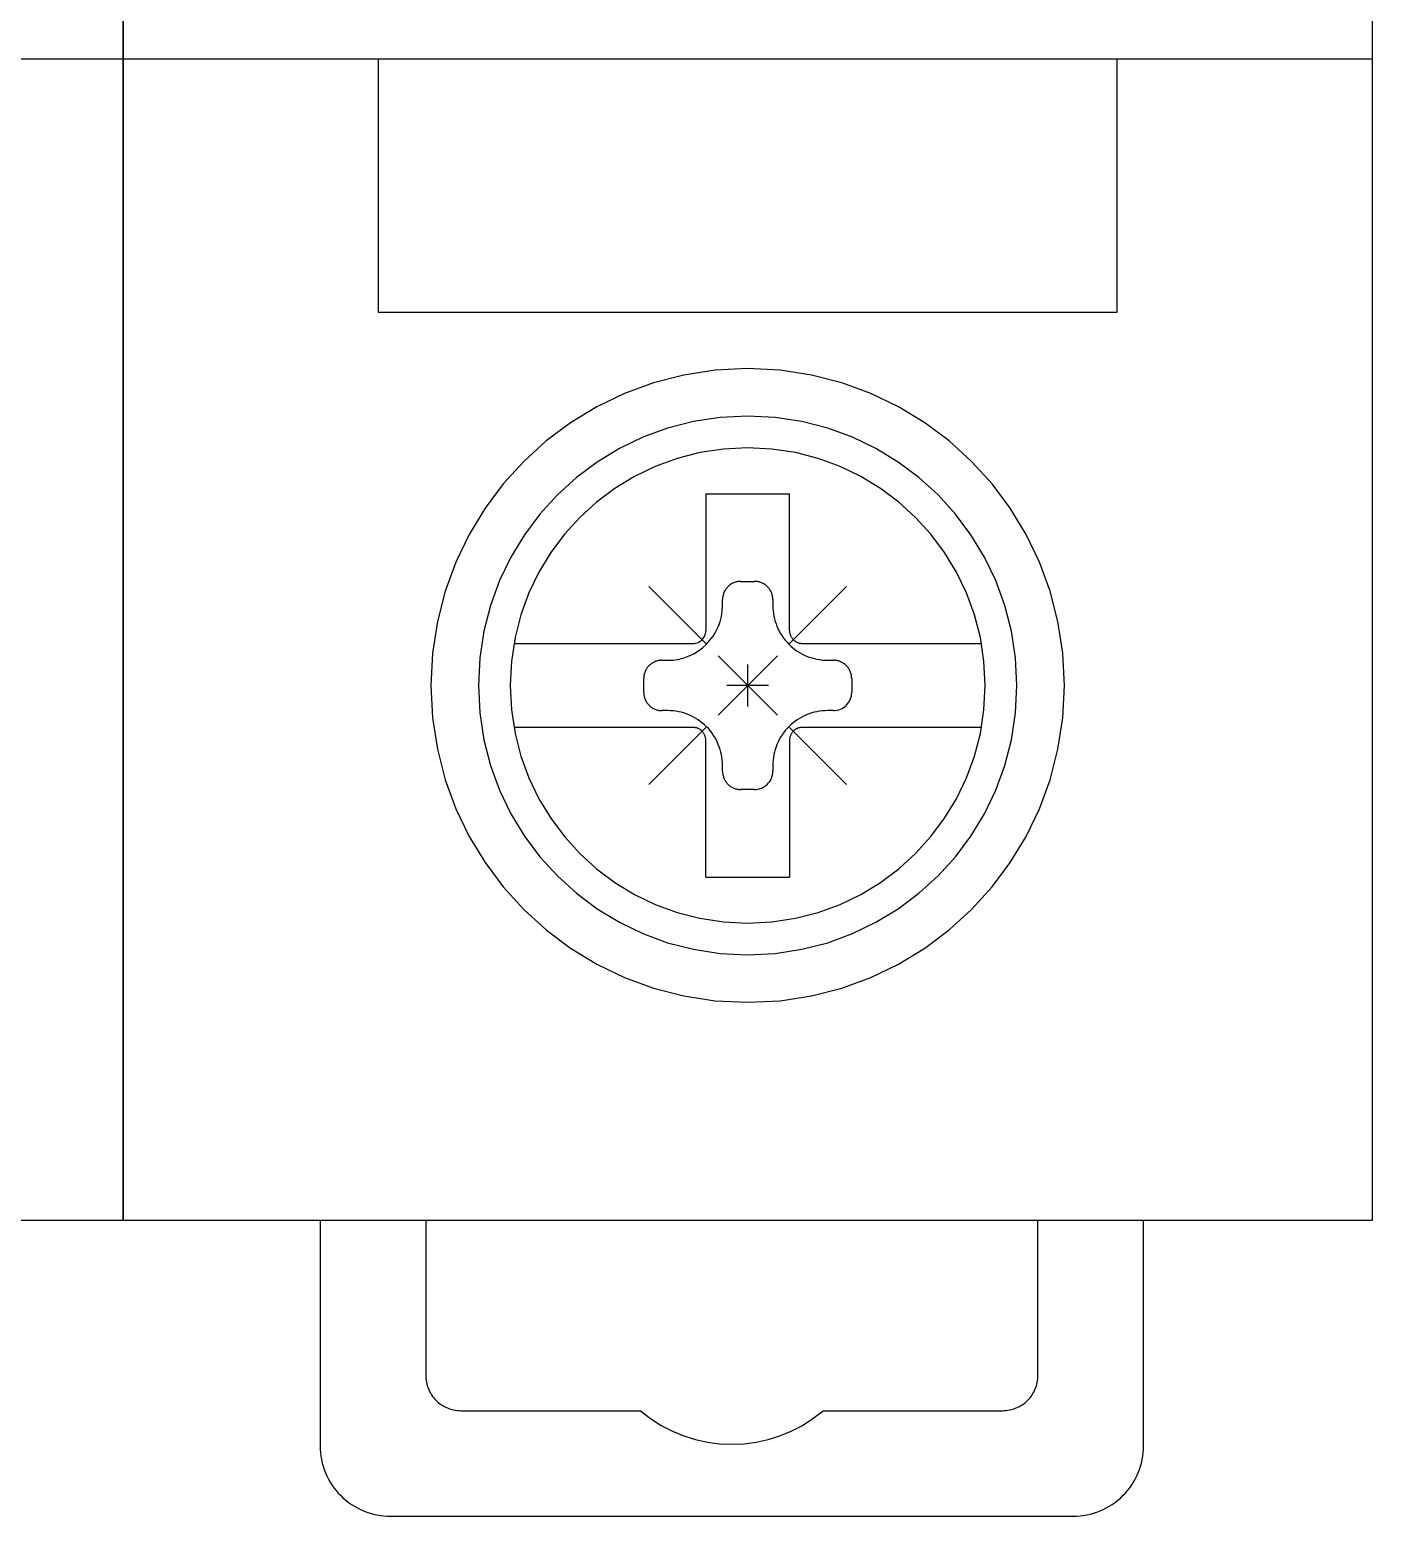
# Model space of a CAD drawing. Header units: millimetres. Extents: x 173893 to 258446, y -176540 to -123824.
# Drawn here: x 199036.59 to 199055.91, y -139324.39 to -139303.02 of the extents above; entities that cross this region are included whole.
import ezdxf

# ---------------------------------------------------------------- set-up
doc = ezdxf.new("R2010")
doc.units = ezdxf.units.MM
doc.header["$LTSCALE"] = 3

msp = doc.modelspace()

# ---------------------------------------------------------------- linework, layer by layer
for p, q in [((199037.937, -139240.659), (199037.937, -139320.141)), ((199037.937, -139320.141), (199037.937, -139240.659)), ((199055.909, -139240.659), (199055.909, -139320.141)), ((199019.965, -139303.435), (199037.937, -139303.435)), ((199037.937, -139303.435), (199055.909, -139303.435)), ((199041.608, -139303.435), (199041.608, -139307.08)), ((199052.239, -139307.08), (199052.239, -139303.435)), ((199041.608, -139307.08), (199052.239, -139307.08)), ((199046.005, -139307.982), (199045.568, -139308.094)), ((199046.457, -139307.913), (199046.005, -139307.982)), ((199046.923, -139307.89), (199046.457, -139307.913)), ((199047.389, -139307.913), (199046.923, -139307.89)), ((199046.923, -139307.89), (199046.923, -139307.89)), ((199047.842, -139307.982), (199047.389, -139307.913)), ((199048.278, -139308.094), (199047.842, -139307.982)), ((199045.568, -139308.094), (199045.15, -139308.248)), ((199048.697, -139308.248), (199048.278, -139308.094)), ((199044.751, -139308.439), (199044.376, -139308.668)), ((199045.15, -139308.248), (199044.751, -139308.439)), ((199049.095, -139308.439), (199048.697, -139308.248)), ((199049.471, -139308.668), (199049.095, -139308.439)), ((199046.143, -139308.652), (199045.772, -139308.747)), ((199046.527, -139308.593), (199046.143, -139308.652)), ((199046.923, -139308.573), (199046.527, -139308.593)), ((199047.319, -139308.593), (199046.923, -139308.573)), ((199046.923, -139308.573), (199046.923, -139308.573)), ((199047.704, -139308.652), (199047.319, -139308.593)), ((199048.075, -139308.747), (199047.704, -139308.652)), ((199044.376, -139308.668), (199044.025, -139308.93)), ((199045.772, -139308.747), (199045.416, -139308.877)), ((199048.431, -139308.877), (199048.075, -139308.747)), ((199049.821, -139308.93), (199049.471, -139308.668)), ((199044.025, -139308.93), (199043.702, -139309.224)), ((199045.077, -139309.04), (199044.758, -139309.234)), ((199045.416, -139308.877), (199045.077, -139309.04)), ((199046.574, -139309.046), (199046.234, -139309.098)), ((199046.923, -139309.029), (199046.574, -139309.046)), ((199047.273, -139309.046), (199046.923, -139309.029)), ((199046.923, -139309.029), (199046.923, -139309.029)), ((199047.612, -139309.098), (199047.273, -139309.046)), ((199048.769, -139309.04), (199048.431, -139308.877)), ((199049.088, -139309.234), (199048.769, -139309.04)), ((199050.145, -139309.224), (199049.821, -139308.93)), ((199043.702, -139309.224), (199043.407, -139309.548)), ((199044.758, -139309.234), (199044.46, -139309.457)), ((199045.593, -139309.297), (199045.294, -139309.441)), ((199045.907, -139309.182), (199045.593, -139309.297)), ((199046.234, -139309.098), (199045.907, -139309.182)), ((199047.939, -139309.182), (199047.612, -139309.098)), ((199048.253, -139309.297), (199047.939, -139309.182)), ((199048.552, -139309.441), (199048.253, -139309.297)), ((199049.387, -139309.457), (199049.088, -139309.234)), ((199050.439, -139309.548), (199050.145, -139309.224)), ((199044.46, -139309.457), (199044.185, -139309.707)), ((199045.294, -139309.441), (199045.013, -139309.612)), ((199048.834, -139309.612), (199048.552, -139309.441)), ((199049.662, -139309.707), (199049.387, -139309.457)), ((199043.407, -139309.548), (199043.145, -139309.898)), ((199044.185, -139309.707), (199043.935, -139309.982)), ((199045.013, -139309.612), (199044.749, -139309.809)), ((199046.32, -139309.688), (199046.32, -139311.66)), ((199046.32, -139309.688), (199047.527, -139309.688)), ((199047.527, -139311.66), (199047.527, -139309.688)), ((199049.097, -139309.809), (199048.834, -139309.612)), ((199049.912, -139309.982), (199049.662, -139309.707)), ((199050.701, -139309.898), (199050.439, -139309.548)), ((199043.145, -139309.898), (199042.917, -139310.274)), ((199044.749, -139309.809), (199044.507, -139310.03)), ((199049.34, -139310.03), (199049.097, -139309.809)), ((199050.93, -139310.274), (199050.701, -139309.898)), ((199043.935, -139309.982), (199043.712, -139310.28)), ((199044.507, -139310.03), (199044.286, -139310.272)), ((199049.56, -139310.272), (199049.34, -139310.03)), ((199050.135, -139310.28), (199049.912, -139309.982)), ((199042.917, -139310.274), (199042.725, -139310.672)), ((199043.712, -139310.28), (199043.518, -139310.6)), ((199044.286, -139310.272), (199044.09, -139310.535)), ((199049.757, -139310.535), (199049.56, -139310.272)), ((199050.329, -139310.6), (199050.135, -139310.28)), ((199051.122, -139310.672), (199050.93, -139310.274)), ((199044.09, -139310.535), (199043.918, -139310.817)), ((199049.928, -139310.817), (199049.757, -139310.535)), ((199042.725, -139310.672), (199042.572, -139311.091)), ((199043.518, -139310.6), (199043.355, -139310.938)), ((199050.492, -139310.938), (199050.329, -139310.6)), ((199051.275, -139311.091), (199051.122, -139310.672)), ((199043.355, -139310.938), (199043.224, -139311.294)), ((199043.918, -139310.817), (199043.775, -139311.116)), ((199046.668, -139311.001), (199046.657, -139311.009)), ((199046.678, -139310.993), (199046.668, -139311.001)), ((199046.689, -139310.986), (199046.678, -139310.993)), ((199046.7, -139310.98), (199046.689, -139310.986)), ((199046.712, -139310.974), (199046.7, -139310.98)), ((199046.723, -139310.969), (199046.712, -139310.974)), ((199046.735, -139310.964), (199046.723, -139310.969)), ((199046.747, -139310.961), (199046.735, -139310.964)), ((199046.76, -139310.957), (199046.747, -139310.961)), ((199046.772, -139310.954), (199046.76, -139310.957)), ((199046.785, -139310.952), (199046.772, -139310.954)), ((199046.798, -139310.951), (199046.785, -139310.952)), ((199046.811, -139310.95), (199046.798, -139310.951)), ((199046.824, -139310.949), (199046.811, -139310.95)), ((199046.824, -139310.949), (199046.824, -139310.949)), ((199046.824, -139310.949), (199047.023, -139310.949)), ((199047.036, -139310.95), (199047.023, -139310.949)), ((199047.049, -139310.951), (199047.036, -139310.95)), ((199047.062, -139310.952), (199047.049, -139310.951)), ((199047.074, -139310.954), (199047.062, -139310.952)), ((199047.087, -139310.957), (199047.074, -139310.954)), ((199047.099, -139310.961), (199047.087, -139310.957)), ((199047.111, -139310.964), (199047.099, -139310.961)), ((199047.123, -139310.969), (199047.111, -139310.964)), ((199047.135, -139310.974), (199047.123, -139310.969)), ((199047.146, -139310.98), (199047.135, -139310.974)), ((199047.158, -139310.986), (199047.146, -139310.98)), ((199047.169, -139310.993), (199047.158, -139310.986)), ((199047.179, -139311.001), (199047.169, -139310.993)), ((199047.189, -139311.009), (199047.179, -139311.001)), ((199050.072, -139311.116), (199049.928, -139310.817)), ((199050.622, -139311.294), (199050.492, -139310.938)), ((199042.572, -139311.091), (199042.46, -139311.528)), ((199043.775, -139311.116), (199043.66, -139311.43)), ((199045.501, -139311.023), (199046.32, -139311.842)), ((199046.562, -139311.199), (199046.561, -139311.212)), ((199046.561, -139311.296), (199046.561, -139311.212)), ((199046.563, -139311.186), (199046.562, -139311.199)), ((199046.564, -139311.173), (199046.563, -139311.186)), ((199046.566, -139311.16), (199046.564, -139311.173)), ((199046.569, -139311.148), (199046.566, -139311.16)), ((199046.573, -139311.135), (199046.569, -139311.148)), ((199046.576, -139311.123), (199046.573, -139311.135)), ((199046.581, -139311.111), (199046.576, -139311.123)), ((199046.586, -139311.099), (199046.581, -139311.111)), ((199046.592, -139311.088), (199046.586, -139311.099)), ((199046.598, -139311.077), (199046.592, -139311.088)), ((199046.605, -139311.066), (199046.598, -139311.077)), ((199046.613, -139311.055), (199046.605, -139311.066)), ((199046.621, -139311.045), (199046.613, -139311.055)), ((199046.629, -139311.036), (199046.621, -139311.045)), ((199046.638, -139311.026), (199046.629, -139311.036)), ((199046.648, -139311.017), (199046.638, -139311.026)), ((199046.638, -139311.026), (199046.638, -139311.026)), ((199046.657, -139311.009), (199046.648, -139311.017)), ((199047.199, -139311.017), (199047.189, -139311.009)), ((199047.209, -139311.026), (199047.199, -139311.017)), ((199047.217, -139311.036), (199047.209, -139311.026)), ((199047.209, -139311.026), (199047.209, -139311.026)), ((199047.226, -139311.045), (199047.217, -139311.036)), ((199047.234, -139311.055), (199047.226, -139311.045)), ((199047.241, -139311.066), (199047.234, -139311.055)), ((199047.248, -139311.077), (199047.241, -139311.066)), ((199047.254, -139311.088), (199047.248, -139311.077)), ((199047.26, -139311.099), (199047.254, -139311.088)), ((199047.265, -139311.111), (199047.26, -139311.099)), ((199047.27, -139311.123), (199047.265, -139311.111)), ((199047.274, -139311.135), (199047.27, -139311.123)), ((199047.277, -139311.148), (199047.274, -139311.135)), ((199047.28, -139311.16), (199047.277, -139311.148)), ((199047.282, -139311.173), (199047.28, -139311.16)), ((199047.284, -139311.186), (199047.282, -139311.173)), ((199047.285, -139311.199), (199047.284, -139311.186)), ((199047.285, -139311.212), (199047.285, -139311.199)), ((199047.285, -139311.212), (199047.285, -139311.296)), ((199047.285, -139311.212), (199047.285, -139311.212)), ((199047.527, -139311.842), (199048.346, -139311.023)), ((199050.187, -139311.43), (199050.072, -139311.116)), ((199051.387, -139311.528), (199051.275, -139311.091)), ((199043.224, -139311.294), (199043.129, -139311.665)), ((199043.66, -139311.43), (199043.576, -139311.757)), ((199046.545, -139311.455), (199046.557, -139311.377)), ((199046.557, -139311.377), (199046.561, -139311.296)), ((199047.285, -139311.296), (199047.285, -139311.296)), ((199047.285, -139311.296), (199047.286, -139311.335)), ((199047.286, -139311.335), (199047.289, -139311.374)), ((199047.289, -139311.374), (199047.294, -139311.413)), ((199047.294, -139311.413), (199047.301, -139311.451)), ((199050.271, -139311.757), (199050.187, -139311.43)), ((199050.717, -139311.665), (199050.622, -139311.294)), ((199042.46, -139311.528), (199042.39, -139311.98)), ((199046.466, -139311.672), (199046.499, -139311.603)), ((199046.499, -139311.603), (199046.526, -139311.53)), ((199046.526, -139311.53), (199046.545, -139311.455)), ((199047.301, -139311.451), (199047.309, -139311.488)), ((199047.309, -139311.488), (199047.319, -139311.525)), ((199047.319, -139311.525), (199047.331, -139311.562)), ((199047.331, -139311.562), (199047.345, -139311.598)), ((199047.345, -139311.598), (199047.361, -139311.633)), ((199047.361, -139311.633), (199047.378, -139311.667)), ((199051.456, -139311.98), (199051.387, -139311.528)), ((199043.129, -139311.665), (199043.07, -139312.05)), ((199043.576, -139311.757), (199043.524, -139312.096)), ((199043.56, -139311.842), (199046.138, -139311.842)), ((199046.138, -139311.842), (199046.156, -139311.841)), ((199046.138, -139311.842), (199046.138, -139311.842)), ((199046.156, -139311.841), (199046.174, -139311.839)), ((199046.174, -139311.839), (199046.192, -139311.834)), ((199046.192, -139311.834), (199046.209, -139311.828)), ((199046.209, -139311.828), (199046.224, -139311.82)), ((199046.224, -139311.82), (199046.239, -139311.811)), ((199046.239, -139311.811), (199046.253, -139311.801)), ((199046.253, -139311.801), (199046.267, -139311.789)), ((199046.267, -139311.789), (199046.278, -139311.776)), ((199046.275, -139311.904), (199046.331, -139311.853)), ((199046.278, -139311.776), (199046.289, -139311.762)), ((199046.289, -139311.762), (199046.298, -139311.747)), ((199046.298, -139311.747), (199046.306, -139311.731)), ((199046.306, -139311.731), (199046.312, -139311.714)), ((199046.312, -139311.714), (199046.316, -139311.697)), ((199046.316, -139311.697), (199046.319, -139311.679)), ((199046.319, -139311.679), (199046.32, -139311.66)), ((199046.331, -139311.853), (199046.381, -139311.797)), ((199046.381, -139311.797), (199046.427, -139311.737)), ((199046.427, -139311.737), (199046.466, -139311.672)), ((199047.378, -139311.667), (199047.397, -139311.7)), ((199047.397, -139311.7), (199047.418, -139311.733)), ((199047.418, -139311.733), (199047.44, -139311.765)), ((199047.44, -139311.765), (199047.464, -139311.795)), ((199047.464, -139311.795), (199047.489, -139311.825)), ((199047.489, -139311.825), (199047.516, -139311.853)), ((199047.516, -139311.853), (199047.516, -139311.853)), ((199047.516, -139311.853), (199047.544, -139311.88)), ((199047.527, -139311.66), (199047.527, -139311.66)), ((199047.527, -139311.66), (199047.527, -139311.669)), ((199047.527, -139311.669), (199047.527, -139311.678)), ((199047.527, -139311.678), (199047.528, -139311.687)), ((199047.528, -139311.687), (199047.53, -139311.696)), ((199047.53, -139311.696), (199047.532, -139311.704)), ((199047.532, -139311.704), (199047.534, -139311.713)), ((199047.534, -139311.713), (199047.537, -139311.721)), ((199047.537, -139311.721), (199047.54, -139311.73)), ((199047.54, -139311.73), (199047.544, -139311.738)), ((199047.544, -139311.738), (199047.548, -139311.746)), ((199047.548, -139311.746), (199047.552, -139311.753)), ((199047.552, -139311.753), (199047.557, -139311.761)), ((199047.557, -139311.761), (199047.562, -139311.768)), ((199047.562, -139311.768), (199047.568, -139311.775)), ((199047.568, -139311.775), (199047.574, -139311.782)), ((199047.574, -139311.782), (199047.58, -139311.789)), ((199047.58, -139311.789), (199047.58, -139311.789)), ((199047.58, -139311.789), (199047.586, -139311.795)), ((199047.586, -139311.795), (199047.593, -139311.801)), ((199047.593, -139311.801), (199047.6, -139311.806)), ((199047.6, -139311.806), (199047.608, -139311.812)), ((199047.608, -139311.812), (199047.615, -139311.816)), ((199047.615, -139311.816), (199047.623, -139311.821)), ((199047.623, -139311.821), (199047.631, -139311.825)), ((199047.631, -139311.825), (199047.639, -139311.828)), ((199047.639, -139311.828), (199047.647, -139311.832)), ((199047.647, -139311.832), (199047.656, -139311.834)), ((199047.656, -139311.834), (199047.664, -139311.837)), ((199047.664, -139311.837), (199047.673, -139311.839)), ((199047.673, -139311.839), (199047.682, -139311.84)), ((199047.682, -139311.84), (199047.691, -139311.841)), ((199047.691, -139311.841), (199047.7, -139311.842)), ((199047.7, -139311.842), (199047.709, -139311.842)), ((199047.709, -139311.842), (199050.287, -139311.842)), ((199050.323, -139312.096), (199050.271, -139311.757)), ((199050.776, -139312.05), (199050.717, -139311.665)), ((199042.39, -139311.98), (199042.367, -139312.446)), ((199043.07, -139312.05), (199043.051, -139312.446)), ((199045.854, -139312.08), (199045.933, -139312.068)), ((199045.933, -139312.068), (199046.008, -139312.048)), ((199046.008, -139312.048), (199046.08, -139312.022)), ((199046.08, -139312.022), (199046.149, -139311.989)), ((199046.149, -139311.989), (199046.214, -139311.949)), ((199046.214, -139311.949), (199046.275, -139311.904)), ((199046.497, -139312.873), (199047.35, -139312.019)), ((199046.497, -139312.019), (199047.35, -139312.873)), ((199047.544, -139311.88), (199047.574, -139311.905)), ((199047.574, -139311.905), (199047.604, -139311.929)), ((199047.604, -139311.929), (199047.636, -139311.951)), ((199047.636, -139311.951), (199047.668, -139311.972)), ((199047.668, -139311.972), (199047.702, -139311.991)), ((199047.702, -139311.991), (199047.736, -139312.008)), ((199047.736, -139312.008), (199047.771, -139312.024)), ((199047.771, -139312.024), (199047.807, -139312.038)), ((199047.807, -139312.038), (199047.844, -139312.05)), ((199047.844, -139312.05), (199047.881, -139312.06)), ((199047.881, -139312.06), (199047.918, -139312.068)), ((199047.918, -139312.068), (199047.956, -139312.075)), ((199047.956, -139312.075), (199047.995, -139312.08)), ((199050.796, -139312.446), (199050.776, -139312.05)), ((199051.48, -139312.446), (199051.456, -139311.98)), ((199043.524, -139312.096), (199043.506, -139312.446)), ((199045.435, -139312.282), (199045.432, -139312.295)), ((199045.438, -139312.27), (199045.435, -139312.282)), ((199045.442, -139312.258), (199045.438, -139312.27)), ((199045.447, -139312.246), (199045.442, -139312.258)), ((199045.452, -139312.234), (199045.447, -139312.246)), ((199045.458, -139312.222), (199045.452, -139312.234)), ((199045.464, -139312.211), (199045.458, -139312.222)), ((199045.471, -139312.2), (199045.464, -139312.211)), ((199045.478, -139312.19), (199045.471, -139312.2)), ((199045.486, -139312.18), (199045.478, -139312.19)), ((199045.495, -139312.17), (199045.486, -139312.18)), ((199045.504, -139312.161), (199045.495, -139312.17)), ((199045.513, -139312.152), (199045.504, -139312.161)), ((199045.504, -139312.161), (199045.504, -139312.161)), ((199045.523, -139312.143), (199045.513, -139312.152)), ((199045.533, -139312.135), (199045.523, -139312.143)), ((199045.544, -139312.128), (199045.533, -139312.135)), ((199045.554, -139312.121), (199045.544, -139312.128)), ((199045.565, -139312.114), (199045.554, -139312.121)), ((199045.577, -139312.109), (199045.565, -139312.114)), ((199045.589, -139312.104), (199045.577, -139312.109)), ((199045.601, -139312.099), (199045.589, -139312.104)), ((199045.613, -139312.095), (199045.601, -139312.099)), ((199045.625, -139312.091), (199045.613, -139312.095)), ((199045.638, -139312.089), (199045.625, -139312.091)), ((199045.65, -139312.086), (199045.638, -139312.089)), ((199045.663, -139312.085), (199045.65, -139312.086)), ((199045.676, -139312.084), (199045.663, -139312.085)), ((199045.689, -139312.084), (199045.676, -139312.084)), ((199045.689, -139312.084), (199045.774, -139312.084)), ((199045.689, -139312.084), (199045.689, -139312.084)), ((199045.774, -139312.084), (199045.854, -139312.08)), ((199045.774, -139312.084), (199045.774, -139312.084)), ((199046.923, -139312.144), (199046.923, -139312.748)), ((199047.995, -139312.08), (199048.034, -139312.083)), ((199048.034, -139312.083), (199048.073, -139312.084)), ((199048.073, -139312.084), (199048.157, -139312.084)), ((199048.17, -139312.084), (199048.157, -139312.084)), ((199048.183, -139312.085), (199048.17, -139312.084)), ((199048.196, -139312.086), (199048.183, -139312.085)), ((199048.209, -139312.089), (199048.196, -139312.086)), ((199048.221, -139312.091), (199048.209, -139312.089)), ((199048.234, -139312.095), (199048.221, -139312.091)), ((199048.246, -139312.099), (199048.234, -139312.095)), ((199048.258, -139312.104), (199048.246, -139312.099)), ((199048.269, -139312.109), (199048.258, -139312.104)), ((199048.281, -139312.114), (199048.269, -139312.109)), ((199048.292, -139312.121), (199048.281, -139312.114)), ((199048.303, -139312.128), (199048.292, -139312.121)), ((199048.313, -139312.135), (199048.303, -139312.128)), ((199048.324, -139312.143), (199048.313, -139312.135)), ((199048.334, -139312.152), (199048.324, -139312.143)), ((199048.343, -139312.161), (199048.334, -139312.152)), ((199048.352, -139312.17), (199048.343, -139312.161)), ((199048.343, -139312.161), (199048.343, -139312.161)), ((199048.36, -139312.18), (199048.352, -139312.17)), ((199048.368, -139312.19), (199048.36, -139312.18)), ((199048.376, -139312.2), (199048.368, -139312.19)), ((199048.383, -139312.211), (199048.376, -139312.2)), ((199048.389, -139312.222), (199048.383, -139312.211)), ((199048.395, -139312.234), (199048.389, -139312.222)), ((199048.4, -139312.246), (199048.395, -139312.234)), ((199048.404, -139312.258), (199048.4, -139312.246)), ((199048.408, -139312.27), (199048.404, -139312.258)), ((199048.412, -139312.282), (199048.408, -139312.27)), ((199048.415, -139312.295), (199048.412, -139312.282)), ((199050.341, -139312.446), (199050.323, -139312.096)), ((199042.367, -139312.446), (199042.367, -139312.446)), ((199042.367, -139312.446), (199042.39, -139312.912)), ((199043.051, -139312.446), (199043.051, -139312.446)), ((199043.051, -139312.446), (199043.07, -139312.842)), ((199043.506, -139312.446), (199043.506, -139312.446)), ((199043.506, -139312.446), (199043.524, -139312.795)), ((199045.428, -139312.32), (199045.427, -139312.333)), ((199045.427, -139312.333), (199045.427, -139312.346)), ((199045.427, -139312.546), (199045.427, -139312.346)), ((199045.43, -139312.307), (199045.428, -139312.32)), ((199045.432, -139312.295), (199045.43, -139312.307)), ((199047.225, -139312.446), (199046.622, -139312.446)), ((199048.417, -139312.307), (199048.415, -139312.295)), ((199048.419, -139312.32), (199048.417, -139312.307)), ((199048.419, -139312.333), (199048.419, -139312.32)), ((199048.42, -139312.346), (199048.419, -139312.333)), ((199048.42, -139312.346), (199048.42, -139312.346)), ((199048.42, -139312.346), (199048.42, -139312.546)), ((199050.323, -139312.795), (199050.341, -139312.446)), ((199050.341, -139312.446), (199050.341, -139312.446)), ((199050.776, -139312.842), (199050.796, -139312.446)), ((199050.796, -139312.446), (199050.796, -139312.446)), ((199051.456, -139312.912), (199051.48, -139312.446)), ((199051.48, -139312.446), (199051.48, -139312.446)), ((199045.427, -139312.546), (199045.427, -139312.546)), ((199045.427, -139312.546), (199045.427, -139312.559)), ((199045.427, -139312.559), (199045.428, -139312.572)), ((199045.428, -139312.572), (199045.43, -139312.584)), ((199045.43, -139312.584), (199045.432, -139312.597)), ((199045.432, -139312.597), (199045.435, -139312.609)), ((199045.435, -139312.609), (199045.438, -139312.622)), ((199045.438, -139312.622), (199045.442, -139312.634)), ((199045.442, -139312.634), (199045.447, -139312.646)), ((199045.447, -139312.646), (199045.452, -139312.658)), ((199045.452, -139312.658), (199045.458, -139312.669)), ((199045.458, -139312.669), (199045.464, -139312.68)), ((199045.464, -139312.68), (199045.471, -139312.691)), ((199045.471, -139312.691), (199045.478, -139312.702)), ((199045.478, -139312.702), (199045.486, -139312.712)), ((199045.486, -139312.712), (199045.495, -139312.722)), ((199048.343, -139312.731), (199048.36, -139312.712)), ((199048.36, -139312.712), (199048.375, -139312.692)), ((199048.375, -139312.692), (199048.388, -139312.671)), ((199048.388, -139312.671), (199048.399, -139312.648)), ((199048.399, -139312.648), (199048.408, -139312.624)), ((199048.408, -139312.624), (199048.415, -139312.598)), ((199048.415, -139312.598), (199048.418, -139312.572)), ((199048.418, -139312.572), (199048.42, -139312.546)), ((199042.39, -139312.912), (199042.459, -139313.364)), ((199043.07, -139312.842), (199043.129, -139313.226)), ((199043.524, -139312.795), (199043.576, -139313.135)), ((199045.495, -139312.722), (199045.504, -139312.731)), ((199045.504, -139312.731), (199045.504, -139312.731)), ((199045.504, -139312.731), (199045.513, -139312.74)), ((199045.513, -139312.74), (199045.523, -139312.749)), ((199045.523, -139312.749), (199045.533, -139312.756)), ((199045.533, -139312.756), (199045.544, -139312.764)), ((199045.544, -139312.764), (199045.554, -139312.771)), ((199045.554, -139312.771), (199045.565, -139312.777)), ((199045.565, -139312.777), (199045.577, -139312.783)), ((199045.577, -139312.783), (199045.589, -139312.788)), ((199045.589, -139312.788), (199045.601, -139312.793)), ((199045.601, -139312.793), (199045.613, -139312.797)), ((199045.613, -139312.797), (199045.625, -139312.8)), ((199045.625, -139312.8), (199045.638, -139312.803)), ((199045.638, -139312.803), (199045.65, -139312.805)), ((199045.65, -139312.805), (199045.663, -139312.807)), ((199045.663, -139312.807), (199045.676, -139312.808)), ((199045.676, -139312.808), (199045.689, -139312.808)), ((199045.774, -139312.808), (199045.689, -139312.808)), ((199045.813, -139312.809), (199045.774, -139312.808)), ((199045.852, -139312.812), (199045.813, -139312.809)), ((199045.89, -139312.817), (199045.852, -139312.812)), ((199045.928, -139312.823), (199045.89, -139312.817)), ((199045.966, -139312.832), (199045.928, -139312.823)), ((199046.003, -139312.842), (199045.966, -139312.832)), ((199046.039, -139312.854), (199046.003, -139312.842)), ((199046.075, -139312.868), (199046.039, -139312.854)), ((199046.11, -139312.883), (199046.075, -139312.868)), ((199046.145, -139312.901), (199046.11, -139312.883)), ((199046.178, -139312.92), (199046.145, -139312.901)), ((199046.211, -139312.94), (199046.178, -139312.92)), ((199047.668, -139312.92), (199047.636, -139312.94)), ((199047.702, -139312.901), (199047.668, -139312.92)), ((199047.736, -139312.883), (199047.702, -139312.901)), ((199047.771, -139312.868), (199047.736, -139312.883)), ((199047.807, -139312.854), (199047.771, -139312.868)), ((199047.844, -139312.842), (199047.807, -139312.854)), ((199047.881, -139312.832), (199047.844, -139312.842)), ((199047.918, -139312.823), (199047.881, -139312.832)), ((199047.956, -139312.817), (199047.918, -139312.823)), ((199047.995, -139312.812), (199047.956, -139312.817)), ((199048.034, -139312.809), (199047.995, -139312.812)), ((199048.073, -139312.808), (199048.034, -139312.809)), ((199048.157, -139312.808), (199048.073, -139312.808)), ((199048.073, -139312.808), (199048.073, -139312.808)), ((199048.157, -139312.808), (199048.184, -139312.807)), ((199048.157, -139312.808), (199048.157, -139312.808)), ((199048.184, -139312.807), (199048.21, -139312.803)), ((199048.21, -139312.803), (199048.235, -139312.796)), ((199048.235, -139312.796), (199048.26, -139312.787)), ((199048.26, -139312.787), (199048.282, -139312.776)), ((199048.282, -139312.776), (199048.304, -139312.763)), ((199048.304, -139312.763), (199048.324, -139312.748)), ((199048.324, -139312.748), (199048.343, -139312.731)), ((199050.271, -139313.135), (199050.323, -139312.795)), ((199050.717, -139313.226), (199050.776, -139312.842)), ((199051.387, -139313.364), (199051.456, -139312.912)), ((199046.138, -139313.05), (199043.56, -139313.05)), ((199043.576, -139313.135), (199043.66, -139313.462)), ((199045.501, -139313.869), (199046.32, -139313.05)), ((199046.147, -139313.05), (199046.138, -139313.05)), ((199046.156, -139313.05), (199046.147, -139313.05)), ((199046.164, -139313.051), (199046.156, -139313.05)), ((199046.173, -139313.053), (199046.164, -139313.051)), ((199046.182, -139313.055), (199046.173, -139313.053)), ((199046.191, -139313.057), (199046.182, -139313.055)), ((199046.199, -139313.06), (199046.191, -139313.057)), ((199046.207, -139313.063), (199046.199, -139313.06)), ((199046.215, -139313.067), (199046.207, -139313.063)), ((199046.242, -139312.962), (199046.211, -139312.94)), ((199046.223, -139313.071), (199046.215, -139313.067)), ((199046.231, -139313.075), (199046.223, -139313.071)), ((199046.239, -139313.08), (199046.231, -139313.075)), ((199046.246, -139313.085), (199046.239, -139313.08)), ((199046.273, -139312.986), (199046.242, -139312.962)), ((199046.253, -139313.091), (199046.246, -139313.085)), ((199046.26, -139313.097), (199046.253, -139313.091)), ((199046.267, -139313.103), (199046.26, -139313.097)), ((199046.273, -139313.109), (199046.267, -139313.103)), ((199046.267, -139313.103), (199046.267, -139313.103)), ((199046.302, -139313.012), (199046.273, -139312.986)), ((199046.279, -139313.116), (199046.273, -139313.109)), ((199046.284, -139313.123), (199046.279, -139313.116)), ((199046.289, -139313.131), (199046.284, -139313.123)), ((199046.294, -139313.138), (199046.289, -139313.131)), ((199046.298, -139313.146), (199046.294, -139313.138)), ((199046.331, -139313.039), (199046.302, -139313.012)), ((199046.358, -139313.067), (199046.331, -139313.039)), ((199046.331, -139313.039), (199046.331, -139313.039)), ((199046.383, -139313.096), (199046.358, -139313.067)), ((199046.407, -139313.127), (199046.383, -139313.096)), ((199046.429, -139313.159), (199046.407, -139313.127)), ((199047.44, -139313.127), (199047.418, -139313.159)), ((199047.464, -139313.096), (199047.44, -139313.127)), ((199047.489, -139313.067), (199047.464, -139313.096)), ((199047.516, -139313.039), (199047.489, -139313.067)), ((199047.544, -139313.012), (199047.516, -139313.039)), ((199047.516, -139313.039), (199047.516, -139313.039)), ((199047.527, -139313.05), (199048.346, -139313.869)), ((199047.574, -139312.986), (199047.544, -139313.012)), ((199047.552, -139313.138), (199047.548, -139313.146)), ((199047.557, -139313.131), (199047.552, -139313.138)), ((199047.562, -139313.123), (199047.557, -139313.131)), ((199047.568, -139313.116), (199047.562, -139313.123)), ((199047.574, -139313.109), (199047.568, -139313.116)), ((199047.604, -139312.962), (199047.574, -139312.986)), ((199047.58, -139313.103), (199047.574, -139313.109)), ((199047.586, -139313.097), (199047.58, -139313.103)), ((199047.58, -139313.103), (199047.58, -139313.103)), ((199047.593, -139313.091), (199047.586, -139313.097)), ((199047.6, -139313.085), (199047.593, -139313.091)), ((199047.608, -139313.08), (199047.6, -139313.085)), ((199047.636, -139312.94), (199047.604, -139312.962)), ((199047.615, -139313.075), (199047.608, -139313.08)), ((199047.623, -139313.071), (199047.615, -139313.075)), ((199047.631, -139313.067), (199047.623, -139313.071)), ((199047.639, -139313.063), (199047.631, -139313.067)), ((199047.647, -139313.06), (199047.639, -139313.063)), ((199047.656, -139313.057), (199047.647, -139313.06)), ((199047.664, -139313.055), (199047.656, -139313.057)), ((199047.673, -139313.053), (199047.664, -139313.055)), ((199047.682, -139313.051), (199047.673, -139313.053)), ((199047.691, -139313.05), (199047.682, -139313.051)), ((199047.7, -139313.05), (199047.691, -139313.05)), ((199047.709, -139313.05), (199047.7, -139313.05)), ((199047.709, -139313.05), (199047.709, -139313.05)), ((199050.287, -139313.05), (199047.709, -139313.05)), ((199050.187, -139313.462), (199050.271, -139313.135)), ((199043.129, -139313.226), (199043.224, -139313.597)), ((199046.302, -139313.154), (199046.298, -139313.146)), ((199046.306, -139313.162), (199046.302, -139313.154)), ((199046.309, -139313.17), (199046.306, -139313.162)), ((199046.312, -139313.179), (199046.309, -139313.17)), ((199046.314, -139313.187), (199046.312, -139313.179)), ((199046.316, -139313.196), (199046.314, -139313.187)), ((199046.318, -139313.205), (199046.316, -139313.196)), ((199046.319, -139313.214), (199046.318, -139313.205)), ((199046.32, -139313.223), (199046.319, -139313.214)), ((199046.32, -139313.232), (199046.32, -139313.223)), ((199046.32, -139313.232), (199046.32, -139313.232)), ((199046.32, -139315.204), (199046.32, -139313.232)), ((199046.45, -139313.191), (199046.429, -139313.159)), ((199046.468, -139313.225), (199046.45, -139313.191)), ((199046.486, -139313.259), (199046.468, -139313.225)), ((199046.501, -139313.294), (199046.486, -139313.259)), ((199046.515, -139313.33), (199046.501, -139313.294)), ((199046.527, -139313.366), (199046.515, -139313.33)), ((199047.331, -139313.33), (199047.319, -139313.366)), ((199047.345, -139313.294), (199047.331, -139313.33)), ((199047.361, -139313.259), (199047.345, -139313.294)), ((199047.378, -139313.225), (199047.361, -139313.259)), ((199047.397, -139313.191), (199047.378, -139313.225)), ((199047.418, -139313.159), (199047.397, -139313.191)), ((199047.528, -139313.205), (199047.527, -139313.214)), ((199047.527, -139313.214), (199047.527, -139313.223)), ((199047.527, -139313.223), (199047.527, -139313.232)), ((199047.527, -139313.232), (199047.527, -139315.204)), ((199047.53, -139313.196), (199047.528, -139313.205)), ((199047.532, -139313.187), (199047.53, -139313.196)), ((199047.534, -139313.179), (199047.532, -139313.187)), ((199047.537, -139313.17), (199047.534, -139313.179)), ((199047.54, -139313.162), (199047.537, -139313.17)), ((199047.544, -139313.154), (199047.54, -139313.162)), ((199047.548, -139313.146), (199047.544, -139313.154)), ((199050.622, -139313.597), (199050.717, -139313.226)), ((199042.459, -139313.364), (199042.572, -139313.801)), ((199043.66, -139313.462), (199043.775, -139313.776)), ((199046.537, -139313.403), (199046.527, -139313.366)), ((199046.546, -139313.441), (199046.537, -139313.403)), ((199046.553, -139313.479), (199046.546, -139313.441)), ((199046.557, -139313.517), (199046.553, -139313.479)), ((199046.56, -139313.556), (199046.557, -139313.517)), ((199046.561, -139313.595), (199046.56, -139313.556)), ((199047.286, -139313.556), (199047.285, -139313.595)), ((199047.289, -139313.517), (199047.286, -139313.556)), ((199047.294, -139313.479), (199047.289, -139313.517)), ((199047.301, -139313.441), (199047.294, -139313.479)), ((199047.309, -139313.403), (199047.301, -139313.441)), ((199047.319, -139313.366), (199047.309, -139313.403)), ((199050.072, -139313.776), (199050.187, -139313.462)), ((199051.275, -139313.801), (199051.387, -139313.364)), ((199043.224, -139313.597), (199043.355, -139313.953)), ((199043.775, -139313.776), (199043.918, -139314.075)), ((199046.561, -139313.68), (199046.561, -139313.595)), ((199046.561, -139313.595), (199046.561, -139313.595)), ((199046.561, -139313.68), (199046.561, -139313.68)), ((199046.561, -139313.68), (199046.562, -139313.693)), ((199046.562, -139313.693), (199046.563, -139313.706)), ((199046.563, -139313.706), (199046.564, -139313.719)), ((199046.564, -139313.719), (199046.566, -139313.731)), ((199046.566, -139313.731), (199046.569, -139313.744)), ((199046.569, -139313.744), (199046.573, -139313.756)), ((199046.573, -139313.756), (199046.576, -139313.768)), ((199046.576, -139313.768), (199046.581, -139313.78)), ((199046.581, -139313.78), (199046.586, -139313.792)), ((199047.254, -139313.805), (199047.265, -139313.782)), ((199047.265, -139313.782), (199047.273, -139313.758)), ((199047.273, -139313.758), (199047.28, -139313.733)), ((199047.28, -139313.733), (199047.284, -139313.707)), ((199047.284, -139313.707), (199047.285, -139313.68)), ((199047.285, -139313.595), (199047.285, -139313.68)), ((199049.928, -139314.075), (199050.072, -139313.776)), ((199050.492, -139313.953), (199050.622, -139313.597)), ((199042.572, -139313.801), (199042.725, -139314.219)), ((199043.355, -139313.953), (199043.518, -139314.292)), ((199046.586, -139313.792), (199046.592, -139313.803)), ((199046.592, -139313.803), (199046.598, -139313.815)), ((199046.598, -139313.815), (199046.605, -139313.826)), ((199046.605, -139313.826), (199046.613, -139313.836)), ((199046.613, -139313.836), (199046.621, -139313.846)), ((199046.621, -139313.846), (199046.629, -139313.856)), ((199046.629, -139313.856), (199046.638, -139313.866)), ((199046.638, -139313.866), (199046.638, -139313.866)), ((199046.638, -139313.866), (199046.648, -139313.874)), ((199046.648, -139313.874), (199046.657, -139313.883)), ((199046.657, -139313.883), (199046.668, -139313.891)), ((199046.668, -139313.891), (199046.678, -139313.898)), ((199046.678, -139313.898), (199046.689, -139313.905)), ((199046.689, -139313.905), (199046.7, -139313.911)), ((199046.7, -139313.911), (199046.712, -139313.917)), ((199046.712, -139313.917), (199046.723, -139313.922)), ((199046.723, -139313.922), (199046.735, -139313.927)), ((199046.735, -139313.927), (199046.747, -139313.931)), ((199046.747, -139313.931), (199046.76, -139313.934)), ((199046.76, -139313.934), (199046.772, -139313.937)), ((199046.772, -139313.937), (199046.785, -139313.939)), ((199046.785, -139313.939), (199046.798, -139313.941)), ((199046.798, -139313.941), (199046.811, -139313.942)), ((199046.811, -139313.942), (199046.824, -139313.942)), ((199047.023, -139313.942), (199046.824, -139313.942)), ((199047.023, -139313.942), (199047.05, -139313.941)), ((199047.023, -139313.942), (199047.023, -139313.942)), ((199047.05, -139313.941), (199047.076, -139313.937)), ((199047.076, -139313.937), (199047.101, -139313.93)), ((199047.101, -139313.93), (199047.125, -139313.922)), ((199047.125, -139313.922), (199047.148, -139313.911)), ((199047.148, -139313.911), (199047.169, -139313.897)), ((199047.169, -139313.897), (199047.19, -139313.882)), ((199047.19, -139313.882), (199047.208, -139313.866)), ((199047.208, -139313.866), (199047.225, -139313.847)), ((199047.225, -139313.847), (199047.24, -139313.827)), ((199047.24, -139313.827), (199047.254, -139313.805)), ((199050.329, -139314.292), (199050.492, -139313.953)), ((199051.122, -139314.219), (199051.275, -139313.801)), ((199043.918, -139314.075), (199044.09, -139314.356)), ((199049.757, -139314.356), (199049.928, -139314.075)), ((199042.725, -139314.219), (199042.917, -139314.617)), ((199043.518, -139314.292), (199043.712, -139314.611)), ((199044.09, -139314.356), (199044.286, -139314.62)), ((199049.56, -139314.62), (199049.757, -139314.356)), ((199050.135, -139314.611), (199050.329, -139314.292)), ((199050.93, -139314.618), (199051.122, -139314.219)), ((199042.917, -139314.617), (199043.145, -139314.993)), ((199043.712, -139314.611), (199043.935, -139314.909)), ((199044.286, -139314.62), (199044.507, -139314.862)), ((199049.34, -139314.862), (199049.56, -139314.62)), ((199049.912, -139314.909), (199050.135, -139314.611)), ((199050.701, -139314.993), (199050.93, -139314.618)), ((199043.145, -139314.993), (199043.407, -139315.344)), ((199043.935, -139314.909), (199044.185, -139315.184)), ((199044.507, -139314.862), (199044.749, -139315.083)), ((199049.097, -139315.083), (199049.34, -139314.862)), ((199049.662, -139315.184), (199049.912, -139314.909)), ((199050.439, -139315.344), (199050.701, -139314.993)), ((199044.185, -139315.184), (199044.46, -139315.434)), ((199044.749, -139315.083), (199045.013, -139315.279)), ((199045.013, -139315.279), (199045.294, -139315.451)), ((199046.32, -139315.204), (199047.527, -139315.204)), ((199048.552, -139315.451), (199048.834, -139315.279)), ((199048.834, -139315.279), (199049.097, -139315.083)), ((199049.387, -139315.434), (199049.662, -139315.184)), ((199043.407, -139315.344), (199043.701, -139315.668)), ((199044.46, -139315.434), (199044.758, -139315.657)), ((199045.294, -139315.451), (199045.593, -139315.595)), ((199048.253, -139315.595), (199048.552, -139315.451)), ((199049.088, -139315.657), (199049.387, -139315.434)), ((199050.145, -139315.668), (199050.439, -139315.344)), ((199043.701, -139315.668), (199044.025, -139315.961)), ((199044.758, -139315.657), (199045.077, -139315.851)), ((199045.593, -139315.595), (199045.907, -139315.709)), ((199045.907, -139315.709), (199046.234, -139315.794)), ((199047.612, -139315.794), (199047.939, -139315.709)), ((199047.939, -139315.709), (199048.253, -139315.595)), ((199048.769, -139315.851), (199049.088, -139315.657)), ((199049.821, -139315.962), (199050.145, -139315.668)), ((199045.077, -139315.851), (199045.416, -139316.014)), ((199046.234, -139315.794), (199046.574, -139315.845)), ((199046.574, -139315.845), (199046.923, -139315.863)), ((199046.923, -139315.863), (199047.273, -139315.845)), ((199046.923, -139315.863), (199046.923, -139315.863)), ((199047.273, -139315.845), (199047.612, -139315.794)), ((199048.431, -139316.014), (199048.769, -139315.851)), ((199044.025, -139315.961), (199044.376, -139316.224)), ((199045.416, -139316.014), (199045.772, -139316.145)), ((199048.075, -139316.145), (199048.431, -139316.014)), ((199049.471, -139316.224), (199049.821, -139315.962)), ((199044.376, -139316.224), (199044.751, -139316.452)), ((199045.772, -139316.145), (199046.143, -139316.24)), ((199046.143, -139316.24), (199046.527, -139316.299)), ((199046.527, -139316.299), (199046.923, -139316.319)), ((199046.923, -139316.319), (199047.319, -139316.299)), ((199046.923, -139316.319), (199046.923, -139316.319)), ((199047.319, -139316.299), (199047.704, -139316.24)), ((199047.704, -139316.24), (199048.075, -139316.145)), ((199049.095, -139316.452), (199049.471, -139316.224)), ((199044.751, -139316.452), (199045.15, -139316.644)), ((199048.697, -139316.644), (199049.095, -139316.452)), ((199045.15, -139316.644), (199045.568, -139316.797)), ((199048.278, -139316.797), (199048.697, -139316.644)), ((199045.568, -139316.797), (199046.005, -139316.91)), ((199046.005, -139316.91), (199046.457, -139316.979)), ((199046.457, -139316.979), (199046.923, -139317.002)), ((199046.923, -139317.002), (199047.389, -139316.979)), ((199047.389, -139316.979), (199047.841, -139316.91)), ((199047.841, -139316.91), (199048.278, -139316.797)), ((199046.923, -139317.002), (199046.923, -139317.002)), ((199037.937, -139320.141), (199019.965, -139320.141)), ((199055.909, -139320.141), (199037.937, -139320.141)), ((199040.772, -139320.141), (199040.772, -139323.381)), ((199042.291, -139320.141), (199042.291, -139322.369)), ((199051.1, -139322.369), (199051.1, -139320.141)), ((199052.619, -139323.381), (199052.619, -139320.141)), ((199042.291, -139322.369), (199042.291, -139322.369)), ((199042.291, -139322.369), (199042.292, -139322.393)), ((199042.292, -139322.393), (199042.294, -139322.418)), ((199042.294, -139322.418), (199042.297, -139322.443)), ((199042.297, -139322.443), (199042.301, -139322.468)), ((199042.301, -139322.468), (199042.306, -139322.492)), ((199042.306, -139322.492), (199042.313, -139322.516)), ((199042.313, -139322.516), (199042.321, -139322.539)), ((199042.321, -139322.539), (199042.33, -139322.562)), ((199051.061, -139322.562), (199051.07, -139322.539)), ((199051.07, -139322.539), (199051.078, -139322.516)), ((199051.078, -139322.516), (199051.085, -139322.492)), ((199051.085, -139322.492), (199051.09, -139322.468)), ((199051.09, -139322.468), (199051.094, -139322.443)), ((199051.094, -139322.443), (199051.097, -139322.418)), ((199051.097, -139322.418), (199051.099, -139322.393)), ((199051.099, -139322.393), (199051.1, -139322.369)), ((199042.33, -139322.562), (199042.34, -139322.585)), ((199042.34, -139322.585), (199042.351, -139322.607)), ((199042.351, -139322.607), (199042.363, -139322.628)), ((199042.363, -139322.628), (199042.376, -139322.649)), ((199042.376, -139322.649), (199042.39, -139322.669)), ((199042.39, -139322.669), (199042.406, -139322.689)), ((199042.406, -139322.689), (199042.422, -139322.708)), ((199042.422, -139322.708), (199042.439, -139322.726)), ((199042.439, -139322.726), (199042.439, -139322.726)), ((199042.439, -139322.726), (199042.458, -139322.744)), ((199042.458, -139322.744), (199042.476, -139322.76)), ((199042.476, -139322.76), (199042.496, -139322.775)), ((199050.895, -139322.775), (199050.914, -139322.76)), ((199050.914, -139322.76), (199050.933, -139322.744)), ((199050.933, -139322.744), (199050.952, -139322.726)), ((199050.952, -139322.726), (199050.969, -139322.708)), ((199050.952, -139322.726), (199050.952, -139322.726)), ((199050.969, -139322.708), (199050.985, -139322.689)), ((199050.985, -139322.689), (199051, -139322.669)), ((199051, -139322.669), (199051.015, -139322.649)), ((199051.015, -139322.649), (199051.028, -139322.628)), ((199051.028, -139322.628), (199051.04, -139322.607)), ((199051.04, -139322.607), (199051.051, -139322.585)), ((199051.051, -139322.585), (199051.061, -139322.562)), ((199042.496, -139322.775), (199042.516, -139322.79)), ((199042.516, -139322.79), (199042.537, -139322.803)), ((199042.537, -139322.803), (199042.559, -139322.815)), ((199042.559, -139322.815), (199042.581, -139322.826)), ((199042.581, -139322.826), (199042.604, -139322.836)), ((199042.604, -139322.836), (199042.626, -139322.845)), ((199042.626, -139322.845), (199042.65, -139322.853)), ((199042.65, -139322.853), (199042.674, -139322.859)), ((199042.674, -139322.859), (199042.698, -139322.865)), ((199042.698, -139322.865), (199042.722, -139322.869)), ((199042.722, -139322.869), (199042.747, -139322.872)), ((199042.747, -139322.872), (199042.772, -139322.874)), ((199042.772, -139322.874), (199042.797, -139322.875)), ((199042.797, -139322.875), (199045.382, -139322.875)), ((199045.382, -139322.875), (199045.382, -139322.875)), ((199045.382, -139322.875), (199045.527, -139322.988)), ((199047.863, -139322.988), (199048.009, -139322.875)), ((199048.009, -139322.875), (199050.594, -139322.875)), ((199050.594, -139322.875), (199050.619, -139322.874)), ((199050.594, -139322.875), (199050.594, -139322.875)), ((199050.619, -139322.874), (199050.644, -139322.872)), ((199050.644, -139322.872), (199050.668, -139322.869)), ((199050.668, -139322.869), (199050.693, -139322.865)), ((199050.693, -139322.865), (199050.717, -139322.859)), ((199050.717, -139322.859), (199050.741, -139322.853)), ((199050.741, -139322.853), (199050.764, -139322.845)), ((199050.764, -139322.845), (199050.787, -139322.836)), ((199050.787, -139322.836), (199050.81, -139322.826)), ((199050.81, -139322.826), (199050.832, -139322.815)), ((199050.832, -139322.815), (199050.853, -139322.803)), ((199050.853, -139322.803), (199050.874, -139322.79)), ((199050.874, -139322.79), (199050.895, -139322.775)), ((199045.527, -139322.988), (199045.681, -139323.086)), ((199045.681, -139323.086), (199045.84, -139323.17)), ((199045.84, -139323.17), (199046.005, -139323.238)), ((199047.386, -139323.238), (199047.551, -139323.17)), ((199047.551, -139323.17), (199047.71, -139323.086)), ((199047.71, -139323.086), (199047.863, -139322.988)), ((199040.772, -139323.381), (199040.772, -139323.381)), ((199040.772, -139323.381), (199040.774, -139323.431)), ((199046.005, -139323.238), (199046.174, -139323.291)), ((199046.174, -139323.291), (199046.346, -139323.329)), ((199046.346, -139323.329), (199046.52, -139323.351)), ((199046.52, -139323.351), (199046.695, -139323.359)), ((199046.695, -139323.359), (199046.871, -139323.351)), ((199046.871, -139323.351), (199047.045, -139323.329)), ((199047.045, -139323.329), (199047.217, -139323.291)), ((199047.217, -139323.291), (199047.386, -139323.238)), ((199052.617, -139323.431), (199052.619, -139323.381)), ((199040.774, -139323.431), (199040.777, -139323.481)), ((199040.777, -139323.481), (199040.783, -139323.53)), ((199040.783, -139323.53), (199040.792, -139323.579)), ((199040.792, -139323.579), (199040.803, -139323.628)), ((199052.588, -139323.628), (199052.599, -139323.579)), ((199052.599, -139323.579), (199052.607, -139323.53)), ((199052.607, -139323.53), (199052.614, -139323.481)), ((199052.614, -139323.481), (199052.617, -139323.431)), ((199040.803, -139323.628), (199040.816, -139323.675)), ((199040.816, -139323.675), (199040.832, -139323.722)), ((199040.832, -139323.722), (199040.849, -139323.768)), ((199040.849, -139323.768), (199040.869, -139323.813)), ((199040.869, -139323.813), (199040.892, -139323.858)), ((199052.499, -139323.858), (199052.521, -139323.813)), ((199052.521, -139323.813), (199052.542, -139323.768)), ((199052.542, -139323.768), (199052.559, -139323.722)), ((199052.559, -139323.722), (199052.575, -139323.675)), ((199052.575, -139323.675), (199052.588, -139323.628)), ((199040.892, -139323.858), (199040.916, -139323.901)), ((199040.916, -139323.901), (199040.942, -139323.943)), ((199040.942, -139323.943), (199040.971, -139323.983)), ((199040.971, -139323.983), (199041.002, -139324.023)), ((199041.002, -139324.023), (199041.034, -139324.06)), ((199052.357, -139324.06), (199052.389, -139324.023)), ((199052.389, -139324.023), (199052.42, -139323.983)), ((199052.42, -139323.983), (199052.448, -139323.943)), ((199052.448, -139323.943), (199052.475, -139323.901)), ((199052.475, -139323.901), (199052.499, -139323.858)), ((199041.034, -139324.06), (199041.069, -139324.097)), ((199041.069, -139324.097), (199041.069, -139324.097)), ((199041.069, -139324.097), (199041.105, -139324.131)), ((199041.105, -139324.131), (199041.143, -139324.164)), ((199041.143, -139324.164), (199041.182, -139324.195)), ((199041.182, -139324.195), (199041.223, -139324.223)), ((199041.223, -139324.223), (199041.265, -139324.25)), ((199041.265, -139324.25), (199041.308, -139324.274)), ((199052.083, -139324.274), (199052.126, -139324.25)), ((199052.126, -139324.25), (199052.168, -139324.223)), ((199052.168, -139324.223), (199052.208, -139324.195)), ((199052.208, -139324.195), (199052.248, -139324.164)), ((199052.248, -139324.164), (199052.286, -139324.131)), ((199052.286, -139324.131), (199052.322, -139324.097)), ((199052.322, -139324.097), (199052.357, -139324.06)), ((199052.322, -139324.097), (199052.322, -139324.097)), ((199041.308, -139324.274), (199041.352, -139324.296)), ((199041.352, -139324.296), (199041.397, -139324.316)), ((199041.397, -139324.316), (199041.443, -139324.334)), ((199041.443, -139324.334), (199041.49, -139324.35)), ((199041.49, -139324.35), (199041.538, -139324.363)), ((199041.538, -139324.363), (199041.586, -139324.374)), ((199041.586, -139324.374), (199041.635, -139324.382)), ((199041.635, -139324.382), (199041.685, -139324.389)), ((199041.685, -139324.389), (199041.735, -139324.392)), ((199041.735, -139324.392), (199041.785, -139324.394)), ((199041.785, -139324.394), (199051.606, -139324.394)), ((199051.606, -139324.394), (199051.656, -139324.392)), ((199051.606, -139324.394), (199051.606, -139324.394)), ((199051.656, -139324.392), (199051.706, -139324.389)), ((199051.706, -139324.389), (199051.756, -139324.382)), ((199051.756, -139324.382), (199051.805, -139324.374)), ((199051.805, -139324.374), (199051.853, -139324.363)), ((199051.853, -139324.363), (199051.9, -139324.35)), ((199051.9, -139324.35), (199051.947, -139324.334)), ((199051.947, -139324.334), (199051.994, -139324.316)), ((199051.994, -139324.316), (199052.039, -139324.296)), ((199052.039, -139324.296), (199052.083, -139324.274))]:
    msp.add_line(p, q)

doc.saveas('drawing.dxf')
